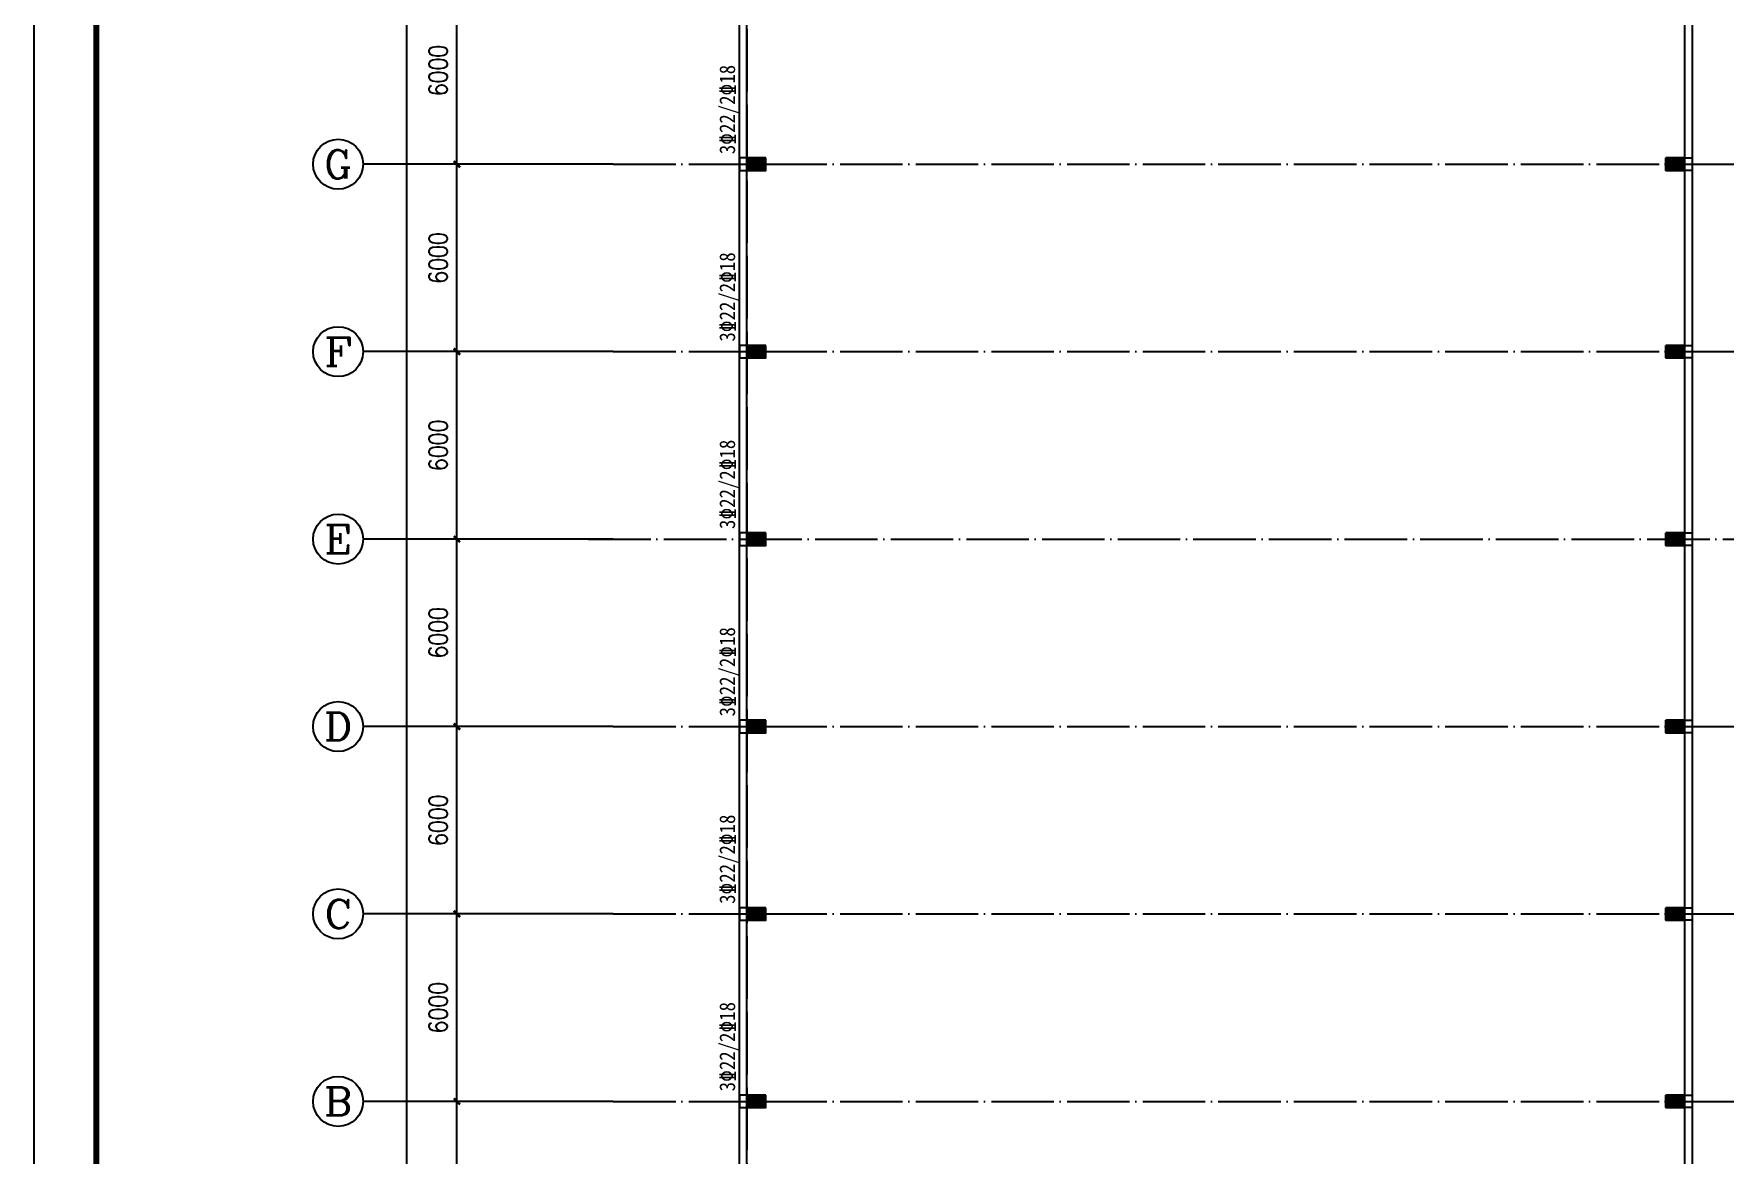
# Model space of a CAD drawing. Extents: x 31695611 to 39053694, y -59225 to 904195.
# Drawn here: x 38505838 to 38559949, y 792536 to 828434 of the extents above; entities that cross this region are included whole.
import ezdxf
from ezdxf.enums import TextEntityAlignment as Align

# ---------------------------------------------------------------- set-up
doc = ezdxf.new("R2010")
doc.units = 0
doc.header["$LTSCALE"] = 1000
doc.header["$MEASUREMENT"] = 0
doc.linetypes.add('ACAD_ISO04W100', pattern=[30.5, 24, -3, 0.5, -3])
doc.linetypes.add('DOTE', pattern=[2.42, 2, -0.2, 0.02, -0.2])
doc.layers.get('0').update_dxf_attribs({"linetype": 'CONTINUOUS'})
doc.layers.get('DEFPOINTS').update_dxf_attribs({"linetype": 'CONTINUOUS'})
for name, color, linetype in [('AXIS', 3, 'CONTINUOUS'), ('AXIS_TEXT', 7, 'CONTINUOUS'), ('COLUMN', 2, 'CONTINUOUS'), ('DOTE', 1, 'ACAD_ISO04W100'), ('PUB_HATCH', 8, 'CONTINUOUS'), ('PUB_TITLE', 4, 'CONTINUOUS'), ('梁', 4, 'CONTINUOUS'), ('梁原位标注', 7, 'CONTINUOUS')]:
    doc.layers.add(name, color=color, linetype=linetype)
doc.styles.add('_TCH_AXIS', font='COMPLEX', dxfattribs={"bigfont": 'GBCBIG'})
doc.styles.add('COMPLEX', font='COMPLEX')
doc.styles.add('DIM_FONT', font='SIMPLEX.shx', dxfattribs={"width": 0.8})
doc.dimstyles.new('DIMN200', dxfattribs={"dimscale": 2, "dimtxt": 300, "dimasz": 100, "dimexe": 250, "dimexo": 300, "dimgap": 150, "dimtad": 1, "dimdec": 0, "dimzin": 0, "dimtxsty": 'DIM_FONT', "dimblk": 'ARCHTICK', "dimcen": 0.09, "dimclrt": 7, "dimazin": 3, "dimtfac": 1, "dimtdec": 0, "dimtix": 1, "dimtmove": 0, "dimatfit": 3, "dimtolj": 1, "dimtzin": 0})

# ---------------------------------------------------------------- blocks, each defined once
blk = doc.blocks.new('_ARCHTICK')
at = {"color": 0, "linetype": 'BYBLOCK', "const_width": 0.4}
blk.add_lwpolyline([(-0.5, -0.5), (0.5, 0.5)], dxfattribs=at)
blk = doc.blocks.new('*D645')
at = {"layer": 'AXIS', "color": 0}
for p, q in [((38523774, 794259), (38518874, 794259)), ((38519374, 788259), (38519374, 794259)), ((38523774, 788259), (38518874, 788259))]:
    blk.add_line(p, q, dxfattribs=at)
at = {"layer": 'DEFPOINTS', "color": 0}
for p in [(38519374, 794259), (38524374, 794259), (38524374, 788259)]:
    blk.add_point(p, dxfattribs=at)
at = {"layer": 'AXIS', "color": 0, "xscale": 200, "yscale": 200, "zscale": 200}
for p, rotation in [((38519374, 794259), 89.99989046034315), ((38519374, 788259), 269.9998904603431)]:
    blk.add_blockref('_ARCHTICK', p, dxfattribs=dict(at, rotation=rotation))
at = {"layer": 'AXIS', "color": 7, "insert": (38518774, 791259), "char_height": 600, "attachment_point": 5, "rotation": 89.9999, "style": 'DIM_FONT'}
blk.add_mtext('\\A1;6000', dxfattribs=at)
blk = doc.blocks.new('*D646')
at = {"layer": 'AXIS', "color": 0}
for p, q in [((38523774, 800259), (38518874, 800259)), ((38519374, 794259), (38519374, 800259)), ((38523774, 794259), (38518874, 794259))]:
    blk.add_line(p, q, dxfattribs=at)
at = {"layer": 'DEFPOINTS', "color": 0}
for p in [(38519374, 800259), (38524374, 800259), (38524374, 794259)]:
    blk.add_point(p, dxfattribs=at)
at = {"layer": 'AXIS', "color": 0, "xscale": 200, "yscale": 200, "zscale": 200}
for p, rotation in [((38519374, 800259), 89.9998904604143), ((38519374, 794259), 269.9998904604143)]:
    blk.add_blockref('_ARCHTICK', p, dxfattribs=dict(at, rotation=rotation))
at = {"layer": 'AXIS', "color": 7, "insert": (38518774, 797259), "char_height": 600, "attachment_point": 5, "rotation": 89.9999, "style": 'DIM_FONT'}
blk.add_mtext('\\A1;6000', dxfattribs=at)
blk = doc.blocks.new('*D647')
at = {"layer": 'AXIS', "color": 0}
for p, q in [((38523774, 806259), (38518874, 806259)), ((38519374, 800259), (38519374, 806259)), ((38523774, 800259), (38518874, 800259))]:
    blk.add_line(p, q, dxfattribs=at)
at = {"layer": 'DEFPOINTS', "color": 0}
for p in [(38519374, 806259), (38524374, 806259), (38524374, 800259)]:
    blk.add_point(p, dxfattribs=at)
at = {"layer": 'AXIS', "color": 0, "xscale": 200, "yscale": 200, "zscale": 200}
for p, rotation in [((38519374, 806259), 89.99989046034315), ((38519374, 800259), 269.9998904603431)]:
    blk.add_blockref('_ARCHTICK', p, dxfattribs=dict(at, rotation=rotation))
at = {"layer": 'AXIS', "color": 7, "insert": (38518774, 803259), "char_height": 600, "attachment_point": 5, "rotation": 89.9999, "style": 'DIM_FONT'}
blk.add_mtext('\\A1;6000', dxfattribs=at)
blk = doc.blocks.new('*D648')
at = {"layer": 'AXIS', "color": 0}
for p, q in [((38523774, 812259), (38518874, 812259)), ((38519374, 806259), (38519374, 812259)), ((38523774, 806259), (38518874, 806259))]:
    blk.add_line(p, q, dxfattribs=at)
at = {"layer": 'DEFPOINTS', "color": 0}
for p in [(38519374, 812259), (38524374, 812259), (38524374, 806259)]:
    blk.add_point(p, dxfattribs=at)
at = {"layer": 'AXIS', "color": 0, "xscale": 200, "yscale": 200, "zscale": 200}
for p, rotation in [((38519374, 812259), 89.99989046034315), ((38519374, 806259), 269.9998904603431)]:
    blk.add_blockref('_ARCHTICK', p, dxfattribs=dict(at, rotation=rotation))
at = {"layer": 'AXIS', "color": 7, "insert": (38518774, 809259), "char_height": 600, "attachment_point": 5, "rotation": 89.9999, "style": 'DIM_FONT'}
blk.add_mtext('\\A1;6000', dxfattribs=at)
blk = doc.blocks.new('*D649')
at = {"layer": 'AXIS', "color": 0}
for p, q in [((38523774, 818259), (38518874, 818259)), ((38519374, 812259), (38519374, 818259)), ((38523774, 812259), (38518874, 812259))]:
    blk.add_line(p, q, dxfattribs=at)
at = {"layer": 'DEFPOINTS', "color": 0}
for p in [(38519374, 818259), (38524374, 818259), (38524374, 812259)]:
    blk.add_point(p, dxfattribs=at)
at = {"layer": 'AXIS', "color": 0, "xscale": 200, "yscale": 200, "zscale": 200}
for p, rotation in [((38519374, 818259), 89.9998904604143), ((38519374, 812259), 269.9998904604143)]:
    blk.add_blockref('_ARCHTICK', p, dxfattribs=dict(at, rotation=rotation))
at = {"layer": 'AXIS', "color": 7, "insert": (38518774, 815259), "char_height": 600, "attachment_point": 5, "rotation": 89.9999, "style": 'DIM_FONT'}
blk.add_mtext('\\A1;6000', dxfattribs=at)
blk = doc.blocks.new('*D650')
at = {"layer": 'AXIS', "color": 0}
for p, q in [((38523774, 824259), (38518874, 824259)), ((38519374, 818259), (38519374, 824259)), ((38523774, 818259), (38518874, 818259))]:
    blk.add_line(p, q, dxfattribs=at)
at = {"layer": 'DEFPOINTS', "color": 0}
for p in [(38519374, 824259), (38524374, 824259), (38524374, 818259)]:
    blk.add_point(p, dxfattribs=at)
at = {"layer": 'AXIS', "color": 0, "xscale": 200, "yscale": 200, "zscale": 200}
for p, rotation in [((38519374, 824259), 89.99989046034315), ((38519374, 818259), 269.9998904603431)]:
    blk.add_blockref('_ARCHTICK', p, dxfattribs=dict(at, rotation=rotation))
at = {"layer": 'AXIS', "color": 7, "insert": (38518774, 821259), "char_height": 600, "attachment_point": 5, "rotation": 89.9999, "style": 'DIM_FONT'}
blk.add_mtext('\\A1;6000', dxfattribs=at)
blk = doc.blocks.new('*D651')
at = {"layer": 'AXIS', "color": 0}
for p, q in [((38523774, 830259), (38518874, 830259)), ((38519374, 824259), (38519374, 830259)), ((38523774, 824259), (38518874, 824259))]:
    blk.add_line(p, q, dxfattribs=at)
at = {"layer": 'DEFPOINTS', "color": 0}
for p in [(38519374, 830259), (38524374, 830259), (38524374, 824259)]:
    blk.add_point(p, dxfattribs=at)
at = {"layer": 'AXIS', "color": 0, "xscale": 200, "yscale": 200, "zscale": 200}
for p, rotation in [((38519374, 830259), 89.99989046034315), ((38519374, 824259), 269.9998904603431)]:
    blk.add_blockref('_ARCHTICK', p, dxfattribs=dict(at, rotation=rotation))
at = {"layer": 'AXIS', "color": 7, "insert": (38518774, 827259), "char_height": 600, "attachment_point": 5, "rotation": 89.9999, "style": 'DIM_FONT'}
blk.add_mtext('\\A1;6000', dxfattribs=at)
blk = doc.blocks.new('*D660')
at = {"layer": 'AXIS', "color": 0}
for p, q in [((38523774, 878259), (38517274, 878259)), ((38517774, 788259), (38517774, 878259)), ((38523774, 788259), (38517274, 788259))]:
    blk.add_line(p, q, dxfattribs=at)
at = {"layer": 'DEFPOINTS', "color": 0}
for p in [(38517774, 878259), (38524374, 878259), (38524374, 788259)]:
    blk.add_point(p, dxfattribs=at)
at = {"layer": 'AXIS', "color": 0, "xscale": 200, "yscale": 200, "zscale": 200}
for p, rotation in [((38517774, 878259), 89.99989046036686), ((38517774, 788259), 269.9998904603668)]:
    blk.add_blockref('_ARCHTICK', p, dxfattribs=dict(at, rotation=rotation))
at = {"layer": 'AXIS', "color": 7, "insert": (38517174, 833259), "char_height": 600, "attachment_point": 5, "rotation": 89.9999, "style": 'DIM_FONT'}
blk.add_mtext('\\A1;90000', dxfattribs=at)
blk = doc.blocks.new('_AXISO')
blk.add_circle((0, 0), 0.5)
at = {"layer": 'AXIS_TEXT', "style": 'COMPLEX', "width": 1.041667}
blk.add_attdef('A', text='', height=0.56, dxfattribs=at).set_placement((-0.25, -0.28), (0.25, -0.28), align=Align.FIT)

msp = doc.modelspace()

# ---------------------------------------------------------------- hatches: boundary and pattern name
at = {"layer": 'PUB_HATCH'}
for points in [[(38528653.1, 824058.5), (38529253.1, 824058.5), (38529253.1, 824458.5), (38528653.1, 824458.5)], [(38558653.2, 824058.5), (38558653.2, 824458.5), (38558053.2, 824458.5), (38558053.2, 824058.5)], [(38528653.1, 818058.5), (38529253.1, 818058.5), (38529253.1, 818458.5), (38528653.1, 818458.5)], [(38558653.2, 818058.5), (38558653.2, 818458.5), (38558053.2, 818458.5), (38558053.2, 818058.5)], [(38528653.1, 812058.5), (38529253.1, 812058.5), (38529253.1, 812458.5), (38528653.1, 812458.5)], [(38558653.2, 812058.5), (38558653.2, 812458.5), (38558053.2, 812458.5), (38558053.2, 812058.5)], [(38528653.1, 806058.5), (38529253.1, 806058.5), (38529253.1, 806458.5), (38528653.1, 806458.5)], [(38558653.2, 806058.5), (38558653.2, 806458.5), (38558053.2, 806458.5), (38558053.2, 806058.5)], [(38528653.1, 800058.5), (38529253.1, 800058.5), (38529253.1, 800458.5), (38528653.1, 800458.5)], [(38558653.2, 800058.5), (38558653.2, 800458.5), (38558053.2, 800458.5), (38558053.2, 800058.5)], [(38528653.1, 794058.5), (38529253.1, 794058.5), (38529253.1, 794458.5), (38528653.1, 794458.5)], [(38558653.2, 794058.5), (38558653.2, 794458.5), (38558053.2, 794458.5), (38558053.2, 794058.5)]]:
    msp.add_hatch(color=256, dxfattribs=at).paths.add_polyline_path(points)

# ---------------------------------------------------------------- linework, layer by layer
for points in [[(38529253.1, 824458.5), (38528413.1, 824458.5), (38528413.1, 824058.5), (38529253.1, 824058.5)], [(38558053.2, 824458.5), (38558893.1, 824458.5), (38558893.1, 824058.5), (38558053.2, 824058.5)], [(38529253.1, 818458.5), (38528413.1, 818458.5), (38528413.1, 818058.5), (38529253.1, 818058.5)], [(38558053.2, 818458.5), (38558893.1, 818458.5), (38558893.1, 818058.5), (38558053.2, 818058.5)], [(38529253.1, 812458.5), (38528413.1, 812458.5), (38528413.1, 812058.5), (38529253.1, 812058.5)], [(38558053.2, 812458.5), (38558893.1, 812458.5), (38558893.1, 812058.5), (38558053.2, 812058.5)], [(38529253.1, 806458.5), (38528413.1, 806458.5), (38528413.1, 806058.5), (38529253.1, 806058.5)], [(38558053.2, 806458.5), (38558893.1, 806458.5), (38558893.1, 806058.5), (38558053.2, 806058.5)], [(38529253.1, 800458.5), (38528413.1, 800458.5), (38528413.1, 800058.5), (38529253.1, 800058.5)], [(38558053.2, 800458.5), (38558893.1, 800458.5), (38558893.1, 800058.5), (38558053.2, 800058.5)], [(38529253.1, 794458.5), (38528413.1, 794458.5), (38528413.1, 794058.5), (38529253.1, 794058.5)], [(38558053.2, 794458.5), (38558893.1, 794458.5), (38558893.1, 794058.5), (38558053.2, 794058.5)]]:
    msp.add_lwpolyline(points, close=True)
at = {"layer": 'AXIS'}
for p, q in [((38524373.6, 824258.6), (38516373.6, 824258.6)), ((38524373.6, 818258.6), (38516373.6, 818258.6)), ((38524373.6, 812258.6), (38516373.6, 812258.6)), ((38524373.6, 806258.6), (38516373.6, 806258.6)), ((38524373.6, 800258.6), (38516373.6, 800258.6)), ((38524373.6, 794258.6), (38516373.6, 794258.6))]:
    msp.add_line(p, q, dxfattribs=at)
at = {"layer": 'COLUMN'}
for p, q in [((38529253.1, 824458.5), (38528653.1, 824458.5)), ((38528653.1, 824458.5), (38528653.1, 824058.5)), ((38529253.1, 824058.5), (38529253.1, 824458.5)), ((38558653.2, 824458.5), (38558053.2, 824458.5)), ((38558053.2, 824458.5), (38558053.2, 824058.5)), ((38558653.2, 824058.5), (38558653.2, 824458.5)), ((38528653.1, 824058.5), (38529253.1, 824058.5)), ((38558053.2, 824058.5), (38558653.2, 824058.5)), ((38529253.1, 818458.5), (38528653.1, 818458.5)), ((38528653.1, 818458.5), (38528653.1, 818058.5)), ((38529253.1, 818058.5), (38529253.1, 818458.5)), ((38558653.2, 818458.5), (38558053.2, 818458.5)), ((38558053.2, 818458.5), (38558053.2, 818058.5)), ((38558653.2, 818058.5), (38558653.2, 818458.5)), ((38528653.1, 818058.5), (38529253.1, 818058.5)), ((38558053.2, 818058.5), (38558653.2, 818058.5)), ((38529253.1, 812458.5), (38528653.1, 812458.5)), ((38528653.1, 812458.5), (38528653.1, 812058.5)), ((38529253.1, 812058.5), (38529253.1, 812458.5)), ((38558653.2, 812458.5), (38558053.2, 812458.5)), ((38558053.2, 812458.5), (38558053.2, 812058.5)), ((38558653.2, 812058.5), (38558653.2, 812458.5)), ((38528653.1, 812058.5), (38529253.1, 812058.5)), ((38558053.2, 812058.5), (38558653.2, 812058.5)), ((38529253.1, 806458.5), (38528653.1, 806458.5)), ((38528653.1, 806458.5), (38528653.1, 806058.5)), ((38529253.1, 806058.5), (38529253.1, 806458.5)), ((38558653.2, 806458.5), (38558053.2, 806458.5)), ((38558053.2, 806458.5), (38558053.2, 806058.5)), ((38558653.2, 806058.5), (38558653.2, 806458.5)), ((38528653.1, 806058.5), (38529253.1, 806058.5)), ((38558053.2, 806058.5), (38558653.2, 806058.5)), ((38529253.1, 800458.5), (38528653.1, 800458.5)), ((38528653.1, 800458.5), (38528653.1, 800058.5)), ((38529253.1, 800058.5), (38529253.1, 800458.5)), ((38558653.2, 800458.5), (38558053.2, 800458.5)), ((38558053.2, 800458.5), (38558053.2, 800058.5)), ((38558653.2, 800058.5), (38558653.2, 800458.5)), ((38528653.1, 800058.5), (38529253.1, 800058.5)), ((38558053.2, 800058.5), (38558653.2, 800058.5)), ((38529253.1, 794458.5), (38528653.1, 794458.5)), ((38528653.1, 794458.5), (38528653.1, 794058.5)), ((38529253.1, 794058.5), (38529253.1, 794458.5)), ((38558653.2, 794458.5), (38558053.2, 794458.5)), ((38558053.2, 794458.5), (38558053.2, 794058.5)), ((38558653.2, 794058.5), (38558653.2, 794458.5)), ((38528653.1, 794058.5), (38529253.1, 794058.5)), ((38558053.2, 794058.5), (38558653.2, 794058.5))]:
    msp.add_line(p, q, dxfattribs=at)
at = {"layer": 'DOTE', "linetype": 'DOTE'}
for p, q in [((38528653.1, 884242.1), (38528653.1, 784664.7)), ((38558653.1, 884242.1), (38558653.1, 784664.7)), ((38524373.6, 824258.6), (38564238.9, 824258.5)), ((38524373.6, 818258.6), (38564238.9, 818258.5)), ((38523573.6, 812258.6), (38563438.9, 812258.5)), ((38524373.6, 806258.6), (38564238.9, 806258.5)), ((38524373.6, 800258.6), (38564238.9, 800258.5)), ((38524373.6, 794258.6), (38564238.8, 794258.5))]:
    msp.add_line(p, q, dxfattribs=at)
at = {"layer": 'PUB_TITLE'}
msp.add_lwpolyline([(38505838, 755595.5), (38589838, 755595.5), (38589838, 904195.5), (38505838, 904195.5)], close=True, dxfattribs=at)
at = {"layer": 'PUB_TITLE', "const_width": 200}
msp.add_lwpolyline([(38507838, 757595.5), (38587838, 757595.5), (38587838, 899195.5), (38507838, 899195.5)], close=True, dxfattribs=at)
at = {"layer": '梁'}
for points in [[(38528413.1, 878498.6), (38558893.1, 878498.6), (38558893.1, 788018.5), (38528413.1, 788018.5)], [(38528653.1, 878258.6), (38558653.1, 878258.6), (38558653.1, 788258.5), (38528653.1, 788258.5)]]:
    msp.add_lwpolyline(points, close=True, dxfattribs=at)

# ---------------------------------------------------------------- block references
at = {"layer": 'AXIS'}
ref = msp.add_blockref('_AXISO', (38515573.6, 824258.6), dxfattribs=dict(at, xscale=1600, yscale=1600, zscale=1600))
ref.add_attrib('A', 'G', dxfattribs={"layer": 'AXIS_TEXT', "height": 905.1, "style": '_TCH_AXIS', "width": 1.166667}).set_placement((38515121.1, 823806.1), (38516026.2, 823806.1), align=Align.FIT)
ref = msp.add_blockref('_AXISO', (38515573.6, 818258.6), dxfattribs=dict(at, xscale=1600, yscale=1600, zscale=1600))
ref.add_attrib('A', 'F', dxfattribs={"layer": 'AXIS_TEXT', "height": 905.1, "style": '_TCH_AXIS', "width": 1.3125}).set_placement((38515121.1, 817806.1), (38516026.2, 817806.1), align=Align.FIT)
ref = msp.add_blockref('_AXISO', (38515573.6, 812258.6), dxfattribs=dict(at, xscale=1600, yscale=1600, zscale=1600))
ref.add_attrib('A', 'E', dxfattribs={"layer": 'AXIS_TEXT', "height": 905.1, "style": '_TCH_AXIS', "width": 1.3125}).set_placement((38515121, 811806.1), (38516026.1, 811806.1), align=Align.FIT)
ref = msp.add_blockref('_AXISO', (38515573.6, 806258.6), dxfattribs=dict(at, xscale=1600, yscale=1600, zscale=1600))
ref.add_attrib('A', 'D', dxfattribs={"layer": 'AXIS_TEXT', "height": 905.1, "style": '_TCH_AXIS', "width": 1.235294}).set_placement((38515121, 805806.1), (38516026.1, 805806.1), align=Align.FIT)
ref = msp.add_blockref('_AXISO', (38515573.6, 800258.6), dxfattribs=dict(at, xscale=1600, yscale=1600, zscale=1600))
ref.add_attrib('A', 'C', dxfattribs={"layer": 'AXIS_TEXT', "height": 905.1, "style": '_TCH_AXIS', "width": 1.4}).set_placement((38515121, 799806.1), (38516026.1, 799806.1), align=Align.FIT)
ref = msp.add_blockref('_AXISO', (38515573.6, 794258.6), dxfattribs=dict(at, xscale=1600, yscale=1600, zscale=1600))
ref.add_attrib('A', 'B', dxfattribs={"layer": 'AXIS_TEXT', "height": 905.1, "style": '_TCH_AXIS', "width": 1.235294}).set_placement((38515121, 793806.1), (38516026.1, 793806.1), align=Align.FIT)

# ---------------------------------------------------------------- texts
at = {"layer": '梁原位标注', "width": 0.685985}
for p, p2 in [((38528273.1, 824581), (38528273.1, 827439.3)), ((38528273.1, 818581), (38528273.1, 821439.3)), ((38528273.1, 812581), (38528273.1, 815439.3)), ((38528273.1, 806581), (38528273.1, 809439.3)), ((38528273.1, 800581), (38528273.1, 803439.3)), ((38528273.1, 794581), (38528273.1, 797439.3))]:
    msp.add_text('3%%13222/2%%13218', height=500, rotation=90, dxfattribs=at).set_placement(p, p2, align=Align.FIT)

# ---------------------------------------------------------------- dimensions: what is measured, and where the dimension line sits
at = {"layer": 'AXIS'}
for p1, p2, distance, picture, middle in [((38524373.5, 788258.6), (38524373.7, 878258.6), 6600, '*D660', (38517173.6, 833258.6)), ((38524373.6, 824258.6), (38524373.6, 830258.6), 5000, '*D651', (38518773.6, 827258.6)), ((38524373.6, 818258.6), (38524373.6, 824258.6), 5000, '*D650', (38518773.6, 821258.6)), ((38524373.6, 812258.6), (38524373.6, 818258.6), 5000, '*D649', (38518773.6, 815258.6)), ((38524373.6, 806258.6), (38524373.6, 812258.6), 5000, '*D648', (38518773.6, 809258.6)), ((38524373.6, 800258.6), (38524373.6, 806258.6), 5000, '*D647', (38518773.6, 803258.6)), ((38524373.6, 794258.6), (38524373.6, 800258.6), 5000, '*D646', (38518773.6, 797258.6)), ((38524373.5, 788258.6), (38524373.6, 794258.6), 5000, '*D645', (38518773.6, 791258.6))]:
    dim = msp.add_aligned_dim(p1=p1, p2=p2, distance=distance, dimstyle='DIMN200', dxfattribs=at)
    dim.commit()
    dim.dimension.update_dxf_attribs({"geometry": picture, "text_midpoint": middle})

doc.saveas('drawing.dxf')
